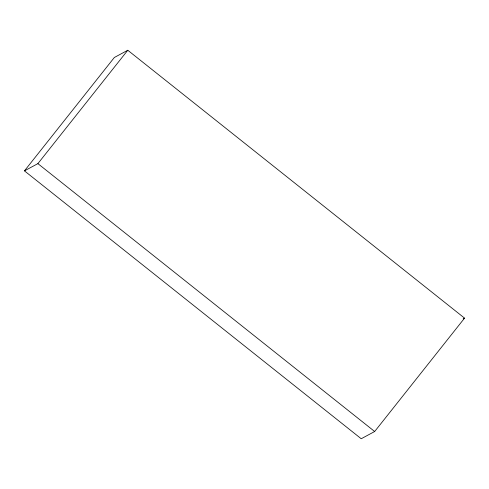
<?xml version="1.0" encoding="UTF-8"?>
<svg xmlns="http://www.w3.org/2000/svg" width="489" height="489" viewBox="0 0 489 489"><rect width="100%" height="100%" fill="white"/><g stroke="black" fill="none" stroke-linecap="round" stroke-linejoin="round"><path stroke-width="0.73" d="M24.45 170.869L114.334 57.494L127.776 50.251L464.55 318.131L374.666 431.506L361.224 438.749L24.45 170.869L37.891 163.626L127.776 50.251M463.205 318.852L464.55 318.131M37.891 163.626L374.666 431.506"/></g></svg>
